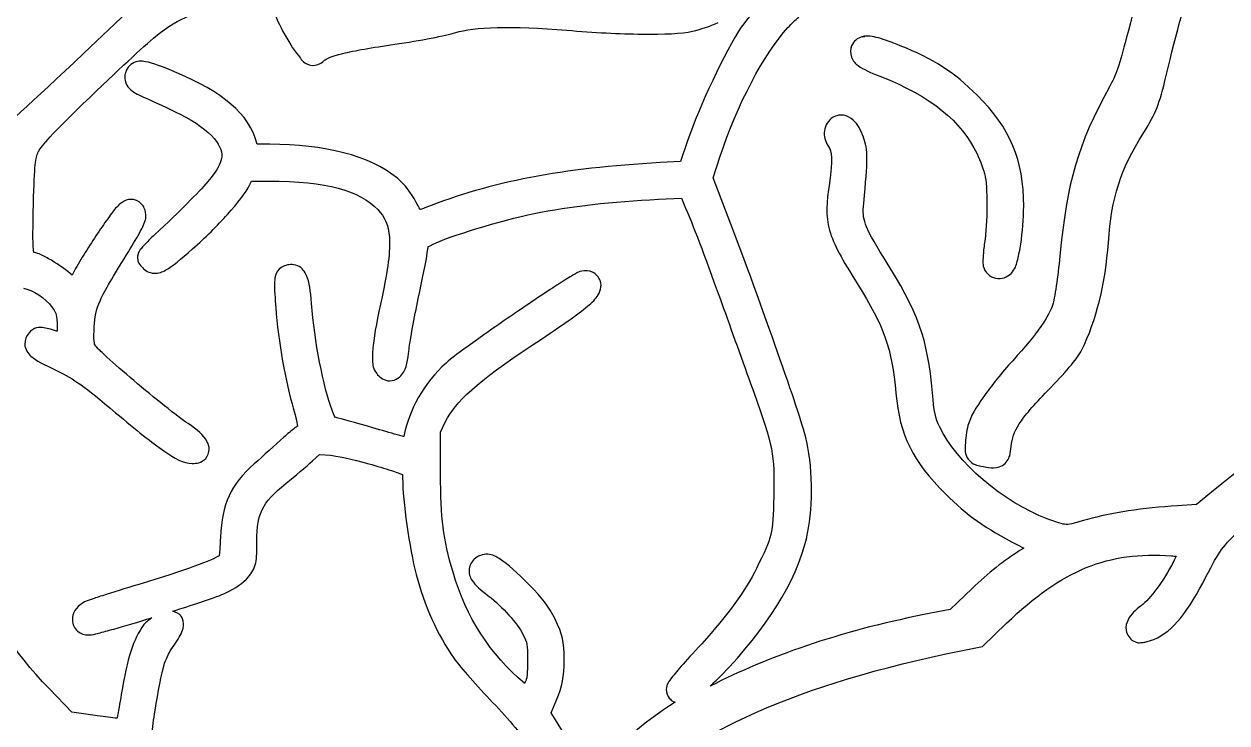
# Model space of a CAD drawing. Extents: x 3 to 173, y 187 to 306.
# Drawn here: x 7.5 to 15.89, y 238.06 to 242.94 of the extents above; entities that cross this region are included whole.
import ezdxf

# ---------------------------------------------------------------- set-up
doc = ezdxf.new("R2010")
doc.units = 0
doc.layers.add('Layer_1', color=7, linetype='CONTINUOUS')

msp = doc.modelspace()

# ---------------------------------------------------------------- linework, layer by layer
at = {"layer": 'Layer_1', "color": 7}
for points in [[(8.220579, 243.024379), (8.22278, 243.021557), (7.916857, 242.732719)], [(13.34633, 242.847985), (13.344129, 242.84742)], [(9.214425, 242.097635), (9.12623, 242.097635), (9.124029, 242.10644)], [(12.129252, 242.121903), (12.080194, 241.976934), (11.940736, 241.969766)], [(13.356812, 242.146217), (13.356812, 242.146781)], [(12.431318, 241.541553), (12.308949, 241.864564), (12.357454, 242.013942), (12.357454, 242.014506)], [(9.0871, 241.839675), (9.087664, 241.841369), (9.206178, 241.841369)], [(11.926425, 241.714589), (12.087379, 241.722293), (12.116042, 241.653392)], [(14.201808, 241.410954), (14.201243, 241.410954), (14.201243, 241.41039)], [(7.860607, 241.23073), (7.83525, 241.185532), (7.823125, 241.196003), (7.822561, 241.196003)], [(7.731098, 240.813445), (7.731098, 240.794141), (7.727794, 240.79527)], [(8.000093, 240.689436), (7.999528, 240.689436)], [(10.406159, 239.802996), (10.406159, 239.80356), (10.405058, 240.08909), (10.441439, 240.164057)], [(9.512629, 239.890081), (9.561137, 239.934732), (9.561135, 239.934814)], [(9.561135, 239.934814), (9.637752, 239.928746)], [(15.783813, 239.671249), (15.680734, 239.585812), (15.546238, 239.576442)], [(14.43058, 239.303607), (14.475227, 239.280464), (14.442704, 239.260624)], [(14.114181, 238.999346), (13.960392, 238.853276), (13.777388, 238.816344)], [(14.035915, 238.563688), (14.185845, 238.593451), (14.354515, 238.756062)], [(15.238114, 238.633143), (15.238678, 238.633143)], [(10.992664, 238.33675), (10.9921, 238.337314)], [(8.01277, 238.111322), (7.834177, 238.13723), (7.678182, 238.298184)], [(11.30686, 237.923337), (11.178426, 238.132249), (11.213153, 238.216032)]]:
    msp.add_lwpolyline(points, dxfattribs=at)
for points in [[(13.403635, 242.851829)], [(13.34633, 242.847985), (13.365072, 242.850242), (13.354046, 242.850242), (13.34633, 242.847985)]]:
    msp.add_lwpolyline(points, close=True, dxfattribs=at)
for points in [[(15.401275, 243.486256), (15.31634, 243.289425), (15.268881, 243.14258), (15.190158, 242.836374)], [(15.467972, 242.5773), (15.539157, 242.878592), (15.618735, 243.157492), (15.657589, 243.25364)], [(12.676058, 243.117947), (12.613786, 243.054173), (12.547184, 242.97799), (12.504077, 242.91455)], [(9.221009, 243.077863), (9.260983, 242.961317), (9.345435, 242.800614), (9.414486, 242.717367)], [(8.404658, 242.83807), (8.515157, 242.929866), (8.572248, 242.960806), (8.656564, 242.995717)], [(12.164499, 242.886596), (12.223475, 242.899606), (12.287737, 242.922528), (12.341992, 242.947231)], [(12.829846, 242.912436), (12.855867, 242.940602), (12.88278, 242.965931), (12.904813, 242.984092)], [(10.341078, 242.83864), (10.416971, 242.852949), (10.474812, 242.865169), (10.511955, 242.877226)], [(10.511955, 242.877226), (10.632315, 242.916333), (10.906324, 242.927303), (11.286413, 242.893764)], [(11.286413, 242.893764), (11.474079, 242.877198), (11.657761, 242.868392), (11.811721, 242.866755)], [(11.811721, 242.866755), (11.965682, 242.865062), (12.085923, 242.869295), (12.164499, 242.886596)], [(12.504077, 242.91455), (12.394482, 242.75324), (12.206435, 242.350859), (12.129252, 242.121903)], [(12.357454, 242.014506), (12.470338, 242.367778), (12.667442, 242.736645), (12.829846, 242.912436)], [(13.403655, 242.851851), (13.385246, 242.853827), (13.366904, 242.853262), (13.34633, 242.847985)], [(13.460963, 242.839693), (13.440525, 242.845196), (13.422047, 242.849797), (13.403635, 242.851829)], [(7.861714, 242.330951), (8.134594, 242.594758), (8.294163, 242.746275), (8.404658, 242.83807)], [(9.724821, 242.731703), (9.805452, 242.751544), (9.924086, 242.772372), (10.087519, 242.796197)], [(10.087519, 242.796197), (10.174957, 242.808953), (10.265186, 242.824334), (10.341078, 242.83864)], [(13.274124, 242.785134), (13.266278, 242.764729), (13.26231, 242.733247), (13.272458, 242.705759)], [(13.344129, 242.84742), (13.317628, 242.839998), (13.286022, 242.816206), (13.274124, 242.785134)], [(13.613648, 242.785673), (13.551147, 242.810762), (13.502035, 242.828652), (13.460963, 242.839693)], [(14.14998, 242.440061), (13.987816, 242.601241), (13.844311, 242.693104), (13.613648, 242.785673)], [(15.190158, 242.836374), (15.145296, 242.661868), (15.114018, 242.573078), (15.072751, 242.497928)], [(7.916857, 242.732719), (7.54845, 242.384339), (7.355164, 242.204758), (7.204686, 242.097719)], [(9.414486, 242.717367), (9.43602, 242.691402), (9.439322, 242.669795), (9.490003, 242.652323)], [(9.566071, 242.660592), (9.582016, 242.669877), (9.58862, 242.677271), (9.596387, 242.684299)], [(9.596387, 242.684299), (9.601777, 242.689181), (9.64419, 242.711872), (9.724821, 242.731703)], [(13.272458, 242.705759), (13.282647, 242.67827), (13.301592, 242.660377), (13.319863, 242.646777)], [(8.256969, 242.662621), (8.224194, 242.644107), (8.208127, 242.606332), (8.204602, 242.581592)], [(8.347367, 242.674192), (8.320133, 242.678708), (8.289743, 242.681107), (8.256969, 242.662621)], [(8.5662, 242.597021), (8.464188, 242.640055), (8.401831, 242.665164), (8.347367, 242.674192)], [(9.490003, 242.652323), (9.515347, 242.643602), (9.550131, 242.651194), (9.566071, 242.660592)], [(13.319863, 242.646777), (13.356405, 242.619571), (13.400491, 242.600989), (13.470344, 242.573467)], [(8.204602, 242.581592), (8.202627, 242.56782), (8.201775, 242.547714), (8.209564, 242.526471)], [(8.209564, 242.526471), (8.217212, 242.50522), (8.23217, 242.48818), (8.245942, 242.476862)], [(9.124029, 242.10644), (9.072752, 242.309973), (8.880096, 242.464603), (8.5662, 242.597021)], [(13.470344, 242.573467), (13.830087, 242.431715), (14.039823, 242.258933), (14.148891, 242.03052)], [(15.311977, 242.179874), (15.399926, 242.3221), (15.418815, 242.369248), (15.467972, 242.5773)], [(8.245942, 242.476862), (8.273515, 242.454228), (8.300942, 242.442578), (8.346264, 242.422292)], [(14.474096, 241.665603), (14.474096, 241.98936), (14.382628, 242.20883), (14.14998, 242.440061)], [(15.072751, 242.497928), (14.851263, 242.094567), (14.775619, 241.837034), (14.726586, 241.317776)], [(8.346264, 242.422292), (8.40139, 242.397626), (8.513071, 242.34509), (8.590454, 242.307089)], [(7.599885, 242.044871), (7.611484, 242.071061), (7.680234, 242.155504), (7.861714, 242.330951)], [(8.590454, 242.307089), (8.699922, 242.253328), (8.77991, 242.193094), (8.826372, 242.137866)], [(13.131915, 242.277413), (13.103721, 242.254017), (13.083948, 242.215748), (13.082859, 242.178195)], [(13.216251, 242.30112), (13.186959, 242.305523), (13.153188, 242.295052), (13.131915, 242.277413)], [(13.284052, 242.266946), (13.267401, 242.282468), (13.245546, 242.296706), (13.216251, 242.30112)], [(13.356812, 242.146781), (13.33779, 242.196551), (13.317332, 242.235918), (13.284052, 242.266946)], [(15.065032, 241.411479), (15.088344, 241.732462), (15.145229, 241.910203), (15.311977, 242.179874)], [(8.826372, 242.137866), (8.872837, 242.082635), (8.88506, 242.037959), (8.877635, 241.998408)], [(10.104638, 241.861164), (9.91026, 242.02036), (9.594736, 242.097632), (9.214425, 242.097635)], [(13.082859, 242.178195), (13.08173, 242.14064), (13.095587, 242.107222), (13.115379, 242.078424)], [(13.380513, 241.994079), (13.380795, 242.059786), (13.372165, 242.105912), (13.356812, 242.146217)], [(7.578388, 241.953368), (7.583609, 242.003847), (7.588398, 242.018951), (7.599885, 242.044871)], [(13.115379, 242.078424), (13.133131, 242.052657), (13.143043, 241.991161), (13.118687, 241.827622)], [(14.148891, 242.03052), (14.171046, 241.9841), (14.198415, 241.908162), (14.204012, 241.883897)], [(7.566261, 241.680516), (7.569958, 241.820707), (7.573167, 241.90289), (7.578388, 241.953368)], [(8.877635, 241.998408), (8.870353, 241.959535), (8.85136, 241.918398), (8.782275, 241.837451)], [(11.940736, 241.969766), (11.257564, 241.932696), (10.751918, 241.835916), (10.297012, 241.653917)], [(13.358466, 241.687605), (13.372492, 241.838222), (13.38009, 241.928375), (13.380513, 241.994079)], [(10.234726, 241.695798), (10.202087, 241.757035), (10.154608, 241.820233), (10.104638, 241.861164)], [(14.204012, 241.883897), (14.210898, 241.853978), (14.218131, 241.762939), (14.217793, 241.669473)], [(8.782275, 241.837451), (8.713189, 241.75651), (8.596945, 241.641177), (8.410204, 241.465384)], [(8.945989, 241.638482), (9.012596, 241.71556), (9.062064, 241.779263), (9.0871, 241.839675)], [(9.206178, 241.841369), (9.616744, 241.841163), (9.839871, 241.774166), (9.967958, 241.641829)], [(13.118687, 241.827622), (13.098762, 241.693871), (13.090916, 241.600069), (13.119787, 241.497994)], [(7.565696, 241.36467), (7.561604, 241.417358), (7.561957, 241.517538), (7.566261, 241.680516)], [(8.284491, 241.70643), (8.231428, 241.726721), (8.190133, 241.699515), (8.162122, 241.67446)], [(8.339612, 241.652963), (8.330524, 241.673396), (8.311023, 241.696281), (8.284491, 241.70643)], [(10.264492, 241.642882), (10.255291, 241.658065), (10.245385, 241.675825), (10.234726, 241.695798)], [(11.058812, 241.614818), (11.30614, 241.66448), (11.609873, 241.699518), (11.926425, 241.714589)], [(13.370593, 241.54098), (13.353518, 241.589533), (13.352257, 241.621007), (13.358466, 241.687605)], [(8.10204, 241.6028), (8.078954, 241.571787), (8.051982, 241.533354), (8.023766, 241.491455)], [(8.162122, 241.67446), (8.140194, 241.654845), (8.125123, 241.633817), (8.10204, 241.6028)], [(8.350638, 241.594534), (8.350638, 241.613443), (8.348663, 241.632533), (8.339612, 241.652963)], [(8.344023, 241.559256), (8.346845, 241.5673), (8.350638, 241.572916), (8.350638, 241.594534)], [(8.709518, 241.39815), (8.796129, 241.47643), (8.879382, 241.561404), (8.945989, 241.638482)], [(9.967958, 241.641829), (10.017626, 241.590507), (10.042253, 241.539625), (10.048987, 241.447248)], [(10.297012, 241.653917), (10.284764, 241.649006), (10.275083, 241.646184), (10.264492, 241.642882)], [(10.353807, 241.400947), (10.454111, 241.451436), (10.83153, 241.569179), (11.058812, 241.614818)], [(12.116042, 241.653392), (12.186292, 241.484733), (12.255338, 241.302654), (12.381178, 240.951694)], [(14.217793, 241.669473), (14.217511, 241.576009), (14.211629, 241.474991), (14.201808, 241.410954)], [(14.453702, 241.402124), (14.465951, 241.4837), (14.474096, 241.579777), (14.474096, 241.665603)], [(8.305438, 241.478775), (8.317122, 241.500365), (8.326689, 241.519164), (8.3341, 241.53555)], [(8.3341, 241.53555), (8.337825, 241.543734), (8.341201, 241.551213), (8.344023, 241.559256)], [(12.776379, 240.594014), (12.679501, 240.871709), (12.555594, 241.213077), (12.431318, 241.541553)], [(13.496819, 241.31002), (13.425313, 241.424238), (13.387653, 241.492426), (13.370593, 241.54098)], [(8.023766, 241.491455), (7.967338, 241.407658), (7.905407, 241.310314), (7.860607, 241.23073)], [(8.21614, 241.327191), (8.250811, 241.382052), (8.282084, 241.435612), (8.305438, 241.478775)], [(8.410204, 241.465384), (8.383308, 241.440068), (8.35878, 241.415701), (8.340202, 241.395929)], [(10.048987, 241.447248), (10.055701, 241.354874), (10.03925, 241.222489), (9.997721, 241.034388)], [(13.119787, 241.497994), (13.148636, 241.39592), (13.208115, 241.295438), (13.312715, 241.127027)], [(7.569004, 241.343729), (7.567875, 241.350192), (7.566746, 241.350135), (7.565696, 241.36467)], [(7.597116, 241.336561), (7.588255, 241.340229), (7.577386, 241.340766), (7.569004, 241.343729)], [(8.299963, 241.343577), (8.298551, 241.340754), (8.297047, 241.337537), (8.295551, 241.332542)], [(8.306025, 241.355712), (8.304049, 241.352862), (8.302559, 241.349165), (8.299963, 241.343577)], [(8.316498, 241.369485), (8.313111, 241.365336), (8.30975, 241.361441), (8.306025, 241.355712)], [(8.340202, 241.395929), (8.330917, 241.386051), (8.323271, 241.377782), (8.316498, 241.369485)], [(8.508324, 241.232234), (8.55799, 241.263857), (8.617406, 241.3149), (8.709518, 241.39815)], [(10.25073, 241.02116), (10.279068, 241.151809), (10.306421, 241.288436), (10.31357, 241.342518)], [(10.31357, 241.342518), (10.318509, 241.379887), (10.322906, 241.387996), (10.319632, 241.383308)], [(10.319632, 241.383308), (10.316358, 241.378623), (10.321043, 241.384437), (10.353807, 241.400947)], [(14.201243, 241.41039), (14.196107, 241.37645), (14.193014, 241.343297), (14.19132, 241.31503)], [(14.432203, 241.292983), (14.440415, 241.324377), (14.447578, 241.361334), (14.453702, 241.402124)], [(14.879274, 240.66348), (14.980668, 240.866598), (15.044317, 241.126028), (15.065032, 241.411479)], [(7.67153, 241.299632), (7.645481, 241.314223), (7.620527, 241.326866), (7.597116, 241.336561)], [(7.822561, 241.196003), (7.778385, 241.233778), (7.723605, 241.270456), (7.67153, 241.299632)], [(8.033138, 241.009691), (8.064188, 241.080345), (8.120074, 241.175177), (8.21614, 241.327191)], [(8.29335, 241.323736), (8.29333, 241.323618), (8.292249, 241.310613), (8.292249, 241.3105)], [(8.292249, 241.3105), (8.292249, 241.269733), (8.305065, 241.26366), (8.313193, 241.252622)], [(8.295551, 241.332542), (8.294705, 241.330002), (8.29335, 241.323849), (8.29335, 241.323736)], [(9.408461, 241.250502), (9.375494, 241.264868), (9.341337, 241.258884), (9.318062, 241.249938)], [(13.83747, 240.364136), (13.803059, 240.750726), (13.741554, 240.919134), (13.496819, 241.31002)], [(14.19022, 241.275894), (14.190502, 241.263843), (14.187962, 241.256788), (14.197385, 241.232347)], [(14.19132, 241.31503), (14.190474, 241.30089), (14.189937, 241.287936), (14.19022, 241.275894)], [(14.395274, 241.207543), (14.421662, 241.239324), (14.423993, 241.261588), (14.432203, 241.292983)], [(14.726586, 241.317776), (14.719897, 241.24698), (14.710375, 241.172059), (14.701231, 241.109967)], [(8.313193, 241.252622), (8.321321, 241.241587), (8.330002, 241.232302), (8.340755, 241.223406)], [(8.340755, 241.223406), (8.362938, 241.205034), (8.401478, 241.19445), (8.431154, 241.199163)], [(8.431154, 241.199163), (8.460829, 241.203848), (8.483492, 241.216435), (8.508324, 241.232234)], [(9.269004, 241.212456), (9.254469, 241.1916), (9.250939, 241.170893), (9.249161, 241.152924)], [(9.318062, 241.249938), (9.305983, 241.24531), (9.28353, 241.233315), (9.269004, 241.212456)], [(9.4713, 241.183255), (9.460491, 241.208175), (9.44143, 241.236149), (9.408461, 241.250502)], [(9.505475, 240.988123), (9.49856, 241.07697), (9.492888, 241.133431), (9.4713, 241.183255)], [(11.320076, 241.178843), (11.293011, 241.162672), (11.258419, 241.140966), (11.218101, 241.114903)], [(11.355354, 241.198684), (11.345081, 241.193265), (11.333595, 241.186915), (11.320076, 241.178843)], [(11.392286, 241.213557), (11.368043, 241.208449), (11.365616, 241.204102), (11.355354, 241.198684)], [(11.466149, 241.205852), (11.440946, 241.217931), (11.414434, 241.218213), (11.392286, 241.213557)], [(11.519616, 241.147424), (11.510839, 241.170255), (11.491354, 241.193773), (11.466149, 241.205852)], [(14.197385, 241.232347), (14.212033, 241.194219), (14.252732, 241.163002), (14.293849, 241.160691)], [(14.293849, 241.160691), (14.334969, 241.158433), (14.371282, 241.17864), (14.395274, 241.207543)], [(7.496281, 241.093463), (7.557619, 241.084262), (7.652525, 241.024567), (7.696924, 240.960068)], [(9.249161, 241.152924), (9.245605, 241.116989), (9.248314, 241.077681), (9.253018, 241.004097)], [(11.218101, 241.114903), (11.137467, 241.062777), (11.034177, 240.993655), (10.929266, 240.921976)], [(11.499222, 241.036079), (11.518752, 241.062946), (11.535042, 241.107193), (11.519616, 241.147424)], [(13.312715, 241.127027), (13.503748, 240.81947), (13.553749, 240.679474), (13.58281, 240.36194)], [(14.701231, 241.109967), (14.692087, 241.047875), (14.681368, 240.994386), (14.67753, 240.982087)], [(7.990142, 240.823382), (7.993952, 240.89403), (8.00208, 240.939036), (8.033138, 241.009691)], [(9.997721, 241.034388), (9.965573, 240.888739), (9.945174, 240.777642), (9.935985, 240.694841)], [(10.186237, 240.666729), (10.193123, 240.728075), (10.223064, 240.893616), (10.25073, 241.02116)], [(11.418194, 240.956704), (11.454338, 240.98608), (11.479693, 241.009222), (11.499222, 241.036079)], [(7.696924, 240.960068), (7.717385, 240.930327), (7.722211, 240.921172), (7.725587, 240.907701)], [(9.253018, 241.004097), (9.267892, 240.769999), (9.314498, 240.484193), (9.370429, 240.286414)], [(9.649343, 240.242879), (9.588894, 240.404364), (9.525843, 240.726328), (9.505475, 240.988123)], [(10.929266, 240.921976), (10.824353, 240.8503), (10.717817, 240.775669), (10.630506, 240.713067)], [(11.044469, 240.695428), (11.229565, 240.818036), (11.345905, 240.89795), (11.418194, 240.956704)], [(12.381178, 240.951694), (12.442434, 240.780845), (12.536618, 240.518562), (12.590638, 240.36851)], [(14.67753, 240.982087), (14.651481, 240.898433), (14.57341, 240.782121), (14.397512, 240.587966)], [(7.725587, 240.907701), (7.728973, 240.894239), (7.731098, 240.867496), (7.731098, 240.813445)], [(7.528804, 240.773222), (7.51935, 240.758293), (7.50492, 240.737112), (7.505654, 240.702116)], [(7.573452, 240.811808), (7.553217, 240.803285), (7.536859, 240.785928), (7.528804, 240.773222)], [(7.627472, 240.818976), (7.612232, 240.820105), (7.593679, 240.820387), (7.573452, 240.811808)], [(7.727794, 240.79527), (7.684724, 240.808421), (7.657949, 240.816493), (7.627472, 240.818976)], [(7.989606, 240.723611), (7.98763, 240.741983), (7.98732, 240.773674), (7.990142, 240.823382)], [(7.505654, 240.702116), (7.5065, 240.667118), (7.528542, 240.63703), (7.548097, 240.619984)], [(7.999528, 240.689436), (7.993037, 240.700951), (7.991638, 240.705241), (7.989606, 240.723611)], [(8.018282, 240.670697), (8.003578, 240.685485), (7.992727, 240.702497), (8.000093, 240.689436)], [(8.078918, 240.612819), (8.053856, 240.635707), (8.032992, 240.655897), (8.018282, 240.670697)], [(9.935985, 240.694841), (9.931385, 240.653439), (9.929248, 240.619327), (9.931026, 240.589007)], [(10.441439, 240.164057), (10.507282, 240.299414), (10.65982, 240.440638), (11.044469, 240.695428)], [(10.630506, 240.713067), (10.543195, 240.650464), (10.478605, 240.603152), (10.444197, 240.571956)], [(7.548097, 240.619984), (7.587236, 240.585895), (7.635572, 240.564101), (7.72724, 240.519112)], [(8.26633, 240.449107), (8.195475, 240.509136), (8.129021, 240.567022), (8.078918, 240.612819)], [(9.931026, 240.589007), (9.93272, 240.558686), (9.934015, 240.530302), (9.960792, 240.498056)], [(10.137181, 240.491994), (10.172225, 240.54044), (10.177751, 240.590935), (10.186237, 240.666729)], [(12.960484, 240.022954), (12.941801, 240.110457), (12.873258, 240.316313), (12.776379, 240.594014)], [(14.397512, 240.587966), (14.319943, 240.502345), (14.25013, 240.415602), (14.195765, 240.338264)], [(14.792183, 240.542763), (14.832303, 240.590585), (14.861053, 240.626978), (14.879274, 240.66348)], [(7.72724, 240.519112), (7.857066, 240.455401), (7.915065, 240.414326), (8.13955, 240.225313)], [(10.444197, 240.571956), (10.291901, 240.433887), (10.184044, 240.244039), (10.150398, 240.058224)], [(14.642803, 240.379604), (14.701087, 240.439133), (14.752059, 240.494943), (14.792183, 240.542763)], [(8.644463, 240.149246), (8.569634, 240.200125), (8.408037, 240.329053), (8.26633, 240.449107)], [(9.960792, 240.498056), (9.97798, 240.477369), (9.998576, 240.455268), (10.03796, 240.448447)], [(10.03796, 240.448447), (10.077347, 240.441617), (10.119655, 240.467779), (10.137181, 240.491994)], [(12.590638, 240.36851), (12.727976, 239.987047), (12.737221, 239.941291), (12.730098, 239.642558)], [(13.58281, 240.36194), (13.609762, 240.06739), (13.696901, 239.89018), (13.928972, 239.658589)], [(13.888733, 240.124357), (13.857787, 240.190459), (13.849442, 240.229586), (13.83747, 240.364136)], [(14.195765, 240.338264), (14.141404, 240.26093), (14.102406, 240.197833), (14.085524, 240.137071)], [(14.443263, 240.146991), (14.48013, 240.204728), (14.542433, 240.277098), (14.642803, 240.379604)], [(9.370429, 240.286414), (9.392837, 240.207212), (9.403849, 240.159654), (9.408461, 240.132076)], [(16.791434, 240.280894), (16.489574, 240.182788), (16.169986, 239.991735), (15.783813, 239.671249)], [(8.13955, 240.225313), (8.287872, 240.10043), (8.394149, 240.0153), (8.474689, 239.959629)], [(9.67084, 240.192169), (9.67338, 240.189629), (9.664103, 240.203486), (9.649343, 240.242879)], [(9.69289, 240.187202), (9.66526, 240.193947), (9.668356, 240.194794), (9.67084, 240.192169)], [(9.979521, 240.106724), (9.858151, 240.142261), (9.734134, 240.177121), (9.69289, 240.187202)], [(8.778961, 240.020812), (8.752009, 240.073176), (8.708908, 240.105428), (8.644463, 240.149246)], [(9.388067, 240.117202), (9.365659, 240.099874), (9.338758, 240.077212), (9.310897, 240.052159)], [(9.408461, 240.132076), (9.401913, 240.127447), (9.395462, 240.122903), (9.388067, 240.117202)], [(10.13772, 240.061526), (10.095844, 240.073069), (10.039645, 240.089127), (9.979521, 240.106724)], [(14.637835, 239.486049), (14.334373, 239.596748), (13.99959, 239.887578), (13.888733, 240.124357)], [(14.085524, 240.137071), (14.07384, 240.095042), (14.066838, 240.043018), (14.066781, 239.998167)], [(14.387039, 239.990445), (14.392965, 240.047894), (14.406399, 240.089254), (14.443263, 240.146991)], [(8.792189, 239.970653), (8.791907, 239.991622), (8.785704, 240.007726), (8.778961, 240.020812)], [(9.310897, 240.052159), (9.257856, 240.004463), (9.165724, 239.922246), (9.106946, 239.869708)], [(10.150398, 240.058224), (10.145656, 240.059635), (10.142941, 240.060199), (10.13772, 240.061526)], [(12.958283, 239.346061), (13.005973, 239.543721), (13.006134, 239.807986), (12.960484, 240.022954)], [(14.066781, 239.998167), (14.066742, 239.967661), (14.061058, 239.940684), (14.086627, 239.902254)], [(8.474689, 239.959629), (8.55523, 239.903955), (8.608234, 239.871985), (8.674229, 239.871985)], [(8.767935, 239.906713), (8.783683, 239.923759), (8.7925, 239.94967), (8.792189, 239.970653)], [(9.637752, 239.928746), (9.667902, 239.926488), (9.792495, 239.899637), (9.905643, 239.868663)], [(14.325303, 239.8565), (14.354041, 239.873151), (14.370049, 239.903165), (14.376565, 239.925401)], [(14.376565, 239.925401), (14.383085, 239.947641), (14.38464, 239.967289), (14.387039, 239.990445)], [(8.674229, 239.871985), (8.703058, 239.871985), (8.736459, 239.87255), (8.767935, 239.906713)], [(9.106946, 239.869708), (8.942684, 239.722893), (8.880516, 239.587689), (8.871028, 239.35763)], [(9.329075, 239.732985), (9.390037, 239.78201), (9.470059, 239.850545), (9.512629, 239.890081)], [(9.905643, 239.868663), (9.962218, 239.853169), (10.018349, 239.836555), (10.063843, 239.821812)], [(14.086627, 239.902254), (14.099412, 239.883034), (14.119848, 239.869792), (14.135133, 239.863668)], [(14.135133, 239.863668), (14.150429, 239.857544), (14.16217, 239.855625), (14.174268, 239.853198)], [(14.174268, 239.853198), (14.201588, 239.847751), (14.223838, 239.843348), (14.246478, 239.841627)], [(14.246478, 239.841627), (14.269112, 239.839933), (14.296561, 239.839933), (14.325303, 239.8565)], [(10.063843, 239.821812), (10.102093, 239.809422), (10.126005, 239.799742), (10.13991, 239.793702)], [(10.13991, 239.793702), (10.140757, 239.78834), (10.141575, 239.784643), (10.141575, 239.768895)], [(10.141575, 239.768895), (10.141621, 239.610842), (10.188884, 239.278974), (10.235832, 239.096963)], [(10.49325, 239.112325), (10.424009, 239.351009), (10.407643, 239.479806), (10.406159, 239.802996)], [(9.163159, 239.552738), (9.190817, 239.607918), (9.239215, 239.660722), (9.329075, 239.732985)], [(12.730098, 239.642558), (12.723579, 239.368975), (12.723325, 239.369545), (12.60993, 239.1393)], [(13.928972, 239.658589), (14.078242, 239.50962), (14.206464, 239.419095), (14.43058, 239.303607)], [(9.124574, 239.327844), (9.124574, 239.433259), (9.135496, 239.497561), (9.163159, 239.552738)], [(15.546238, 239.576442), (15.310498, 239.560609), (15.080597, 239.526161), (14.920058, 239.481082)], [(14.920058, 239.481082), (14.752999, 239.434165), (14.784281, 239.432608), (14.637835, 239.486049)], [(15.745795, 239.079624), (15.84521, 239.272633), (15.846215, 239.273914), (16.012582, 239.439567)], [(8.871028, 239.35763), (8.867895, 239.281692), (8.864478, 239.240558), (8.861655, 239.227542)], [(9.116858, 239.17736), (9.124844, 239.216485), (9.124574, 239.256907), (9.124574, 239.327844)], [(12.362969, 238.390804), (12.68004, 238.718831), (12.88501, 239.041676), (12.958283, 239.346061)], [(14.442704, 239.260624), (14.343393, 239.199249), (14.225187, 239.104665), (14.114181, 238.999346)], [(14.354515, 238.756062), (14.743742, 239.130695), (15.06396, 239.25989), (15.504904, 239.226797)], [(8.861655, 239.227542), (8.815306, 239.197271), (8.637509, 239.128039), (8.300518, 239.027449)], [(9.066698, 239.080899), (9.087075, 239.105114), (9.108873, 239.138238), (9.116858, 239.17736)], [(10.641541, 239.20381), (10.626555, 239.188824), (10.609692, 239.16569), (10.605712, 239.135461)], [(10.73525, 239.237987), (10.701651, 239.241233), (10.662631, 239.224892), (10.641541, 239.20381)], [(10.821237, 239.20381), (10.794482, 239.22128), (10.768845, 239.234742), (10.73525, 239.237987)], [(11.03125, 239.018602), (10.936601, 239.111357), (10.874724, 239.168874), (10.821237, 239.20381)], [(15.518682, 239.184356), (15.452484, 239.051438), (15.353678, 238.924009), (15.295992, 238.88119)], [(15.504904, 239.226797), (15.520991, 239.225668), (15.525873, 239.224539), (15.537975, 239.223495)], [(15.537975, 239.223495), (15.53154, 239.210315), (15.527911, 239.202893), (15.518682, 239.184356)], [(7.678182, 238.298184), (7.41661, 238.567563), (7.260947, 238.815506), (7.140749, 239.155324)], [(8.91401, 238.970655), (8.971536, 238.999673), (9.027816, 239.034708), (9.066698, 239.080899)], [(10.235832, 239.096963), (10.289962, 238.887145), (10.38795, 238.668121), (10.499315, 238.512123)], [(10.9921, 238.337314), (10.753052, 238.537354), (10.583612, 238.800856), (10.49325, 239.112325)], [(10.605712, 239.135461), (10.601733, 239.105233), (10.612277, 239.076759), (10.625005, 239.056637)], [(12.60993, 239.1393), (12.535065, 238.9873), (12.41135, 238.815441), (12.22794, 238.613441)], [(15.381443, 238.643613), (15.517581, 238.698059), (15.625046, 238.845193), (15.745795, 239.079624)], [(8.300518, 239.027449), (8.206157, 238.999284), (8.116476, 238.971281), (8.047512, 238.948627)], [(10.625005, 239.056637), (10.650433, 239.016389), (10.685446, 238.989417), (10.739108, 238.948046)], [(11.204884, 238.784337), (11.162066, 238.870771), (11.108308, 238.943059), (11.03125, 239.018602)], [(7.961522, 238.919412), (7.938887, 238.911199), (7.931804, 238.911933), (7.905848, 238.895169)], [(8.047512, 238.948627), (8.01303, 238.93731), (7.984147, 238.92763), (7.961522, 238.919412)], [(8.727148, 238.901203), (8.81495, 238.930681), (8.875978, 238.951467), (8.91401, 238.970655)], [(10.739108, 238.948046), (10.842076, 238.868646), (10.938805, 238.758723), (10.981091, 238.678504)], [(7.905848, 238.895169), (7.865611, 238.869205), (7.835357, 238.829727), (7.837499, 238.776658)], [(8.538082, 238.840567), (8.603411, 238.861283), (8.67238, 238.882813), (8.727148, 238.901203)], [(8.598164, 238.804189), (8.585323, 238.824932), (8.560482, 238.832756), (8.538082, 238.840567)], [(15.295992, 238.88119), (15.254243, 238.850197), (15.222685, 238.8211), (15.202286, 238.780869)], [(7.837499, 238.776658), (7.838628, 238.750129), (7.8513, 238.72014), (7.873878, 238.701141)], [(8.127988, 238.716014), (8.202844, 238.736983), (8.297753, 238.765618), (8.393124, 238.794839)], [(8.3369, 238.746881), (8.260353, 238.641271), (8.222357, 238.517434), (8.1787, 238.259607)], [(8.393124, 238.794839), (8.374356, 238.778865), (8.352738, 238.768733), (8.3369, 238.746881)], [(8.612495, 238.736388), (8.614753, 238.756764), (8.611084, 238.783406), (8.598164, 238.804189)], [(11.268274, 238.501012), (11.268489, 238.630318), (11.257804, 238.67753), (11.204884, 238.784337)], [(13.777388, 238.816344), (13.177457, 238.697125), (12.691174, 238.523519), (12.287455, 238.318044)], [(15.202286, 238.780869), (15.192097, 238.760747), (15.184062, 238.735194), (15.189058, 238.705352)], [(7.873878, 238.701141), (7.896455, 238.682148), (7.924556, 238.675233), (7.949948, 238.675233)], [(7.949948, 238.675233), (7.981983, 238.675233), (7.992448, 238.680934), (8.021054, 238.687905)], [(8.021054, 238.687905), (8.04966, 238.694876), (8.086196, 238.704302), (8.127988, 238.716014)], [(8.524851, 238.571025), (8.558165, 238.617095), (8.580672, 238.650956), (8.59596, 238.683471)], [(8.59596, 238.683471), (8.603608, 238.699727), (8.610181, 238.716026), (8.612495, 238.736388)], [(10.981091, 238.678504), (11.013969, 238.616136), (11.012476, 238.617355), (11.01251, 238.492743)], [(15.189058, 238.705352), (15.194053, 238.67551), (15.21522, 238.647279), (15.238114, 238.633143)], [(12.22794, 238.613441), (12.103581, 238.476481), (12.044428, 238.412583), (12.011862, 238.367597)], [(15.238678, 238.633143), (15.268382, 238.614855), (15.280478, 238.620527), (15.291595, 238.621007)], [(15.291595, 238.621007), (15.302714, 238.621571), (15.311745, 238.6227), (15.321361, 238.624873)], [(15.321361, 238.624873), (15.34058, 238.628937), (15.360657, 238.635203), (15.381443, 238.643613)], [(8.476896, 238.465192), (8.486068, 238.496979), (8.514485, 238.556689), (8.524851, 238.571025)], [(10.499315, 238.512123), (10.546536, 238.445967), (10.66238, 238.315733), (10.76941, 238.204546)], [(11.01251, 238.492743), (11.012522, 238.433338), (11.010817, 238.398125), (11.006999, 238.375886)], [(11.213153, 238.216032), (11.25731, 238.322913), (11.26806, 238.378558), (11.268274, 238.501012)], [(11.759948, 237.56323), (12.108165, 237.976711), (12.909837, 238.339253), (14.035915, 238.563688)], [(8.41516, 238.148242), (8.434831, 238.27358), (8.46119, 238.41074), (8.476896, 238.465192)], [(11.006999, 238.375886), (11.004459, 238.360533), (10.998309, 238.349187), (10.992664, 238.33675)], [(12.011862, 238.367597), (11.995578, 238.345104), (11.974877, 238.323381), (11.982096, 238.277198)], [(12.287455, 238.318044), (12.312996, 238.34367), (12.325287, 238.351821), (12.362969, 238.390804)], [(8.1787, 238.259607), (8.167976, 238.196308), (8.157703, 238.138455), (8.150038, 238.096449)], [(11.982096, 238.277198), (11.985709, 238.254112), (12.000203, 238.235026), (12.009658, 238.225935)], [(6.851894, 238.21277), (7.102892, 238.041749), (7.316017, 237.954638), (7.596035, 237.909601)], [(10.76941, 238.204546), (10.885414, 238.084034), (10.985979, 237.961953), (11.024623, 237.899173)], [(12.043832, 238.205559), (11.827712, 238.073597), (11.570128, 237.848091), (11.455136, 237.688519)], [(12.009658, 238.225935), (12.019112, 238.216848), (12.024771, 238.213292), (12.027847, 238.211062)], [(12.027847, 238.211062), (12.030895, 238.208805), (12.039712, 238.208099), (12.043832, 238.205559)], [(8.149473, 238.093147), (8.113174, 238.097521), (8.065727, 238.103589), (8.01277, 238.111322)], [(8.150038, 238.096449), (8.149784, 238.095038), (8.149769, 238.094473), (8.149473, 238.093147)], [(8.391459, 237.977365), (8.396878, 238.024858), (8.40531, 238.085572), (8.41516, 238.148242)]]:
    msp.add_open_spline(points, degree=3, dxfattribs=at)

doc.saveas('drawing.dxf')
